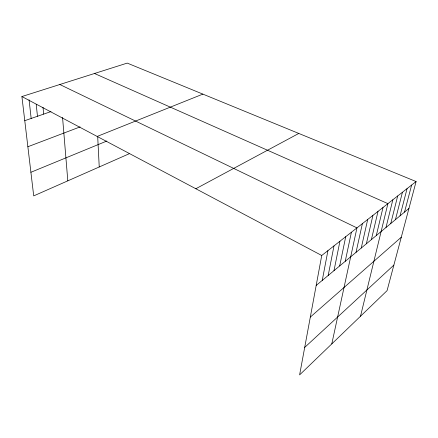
<?xml version="1.0" encoding="UTF-8"?>
<svg xmlns="http://www.w3.org/2000/svg" width="438" height="438" viewBox="0 0 438 438"><rect width="100%" height="100%" fill="white"/><g stroke="black" fill="none" stroke-linecap="round" stroke-linejoin="round"><path stroke-width="0.66" d="M416.1 181.546L321.733 255.485L299.608 374.901L387.066 290.651L416.1 181.546L127.228 63.099L21.9 96.546L33.71 195.885L129.128 153.782M322.253 280.397L327.936 250.624M328.188 275.469L334.002 245.871M333.991 270.651L339.932 241.228M339.674 265.932L345.73 236.684M345.237 261.316L351.407 232.239M331.79 343.896L356.959 227.886L59.825 84.507M356.023 252.37L362.39 223.632M361.246 248.034L367.706 219.465M366.365 243.785L372.919 215.381M371.38 239.619L378.016 211.39M376.302 235.54L383.015 207.475M360.518 316.22L387.909 203.637L94.493 73.496M385.988 227.497L392.848 199.766M390.762 223.533L397.688 195.972M395.443 219.652L402.429 192.26M400.031 215.841L407.077 188.619M404.526 212.107L411.632 185.05M304.7 347.422L393.861 265.105M310.323 317.079L401.29 237.204M316.187 285.434L408.944 208.444M195.83 188.745L298.782 133.442M30.901 172.276L106.834 141.031M97.165 136.442L202.871 94.115M27.868 146.741L80.094 126.91M24.769 120.68L51 111.57M21.9 96.546L321.733 255.485M29.067 99.793L31.169 118.457M36.201 104.337L37.471 116.267M43.001 107.332L43.68 114.11M62.557 117.433L67.813 180.839M97.701 136.711L99.234 166.971"/></g></svg>
